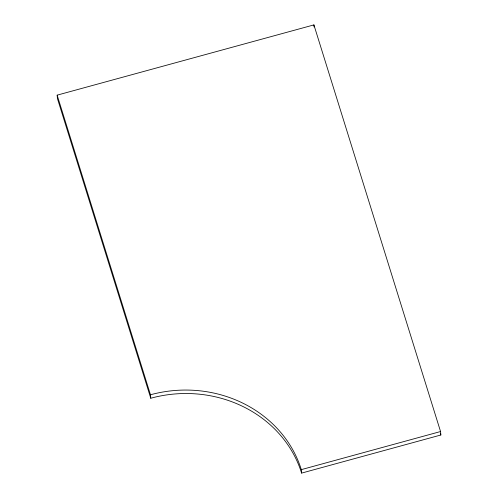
<?xml version="1.0" encoding="UTF-8"?>
<svg xmlns="http://www.w3.org/2000/svg" width="498" height="498" viewBox="0 0 498 498"><rect width="100%" height="100%" fill="white"/><g stroke="black" fill="none" stroke-linecap="round" stroke-linejoin="round"><path stroke-width="0.75" d="M57.146 95.149L313.902 24.9L440.556 431.536L440.855 435.003L301.607 473.1A122.215 111.652 -4.9 0 0 150.769 398.238L57.444 98.616L57.146 95.149L150.471 394.777L150.769 398.238M150.471 394.777A122.215 111.652 -4.9 0 1 301.309 469.633L440.556 431.536M440.388 433.515L440.855 435.003M313.902 24.9L314.076 26.979M301.309 469.633L301.607 473.1"/></g></svg>
